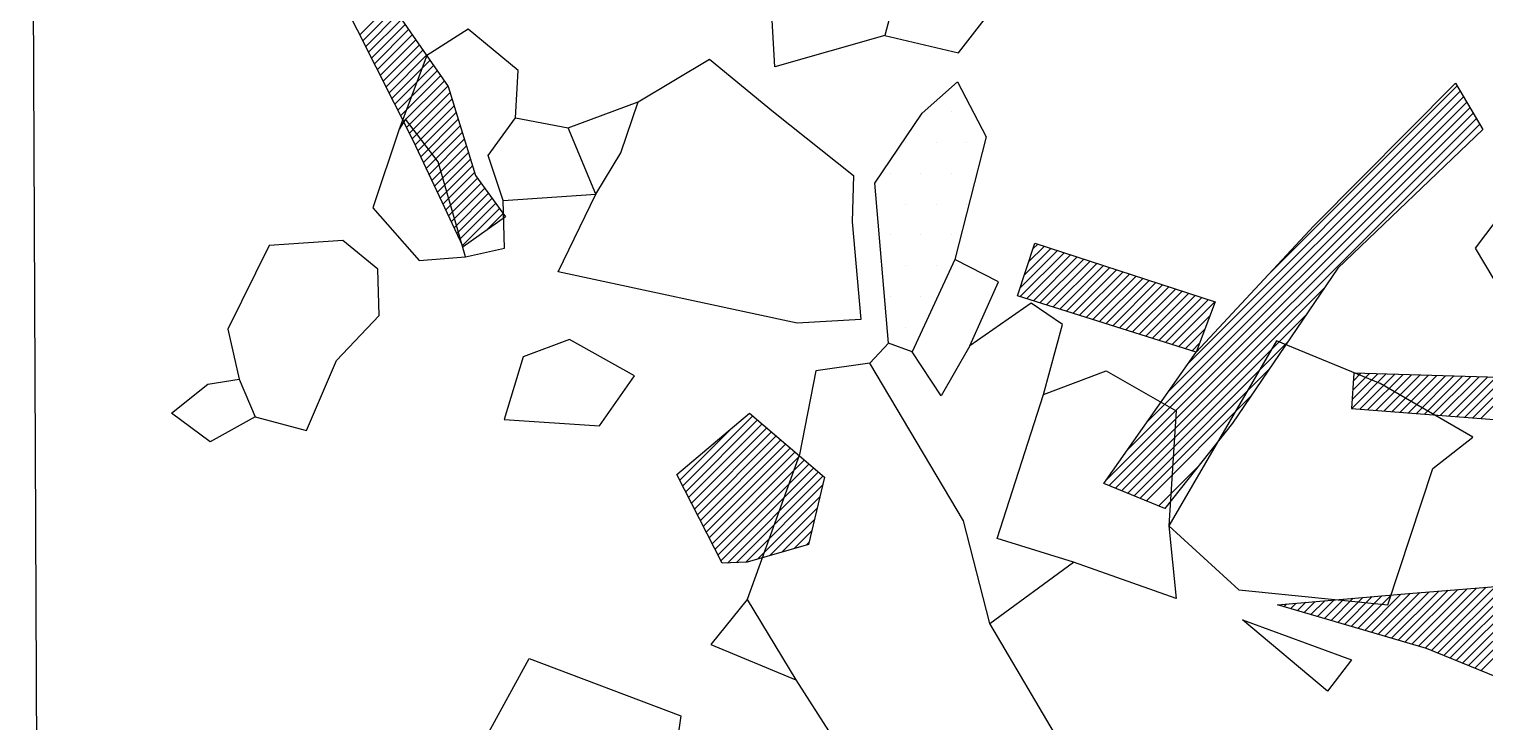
# Model space of a CAD drawing. Header units: metres. Extents: x -3.89 to -2.45, y -19 to -15.4.
# Drawn here: x -3.856 to -3.264, y -16.086 to -15.804 of the extents above; entities that cross this region are included whole.
import ezdxf

# ---------------------------------------------------------------- set-up
doc = ezdxf.new("R2010")
doc.units = ezdxf.units.M
doc.header["$LTSCALE"] = 25
doc.header["$MEASUREMENT"] = 0
doc.linetypes.add('STRICHPUNKTX2', pattern=[2, 1, -0.5, 0, -0.5])
doc.layers.get('0').update_dxf_attribs({"linetype": 'CONTINUOUS'})
for name, color, linetype in [('GRABUNGSGRENZE', 3, 'STRICHPUNKTX2'), ('KNOCHEN', 2, 'CONTINUOUS'), ('KNOCHENSCHRAFF', 2, 'CONTINUOUS'), ('STEINE', 4, 'CONTINUOUS'), ('STEINESCHRAFF', 4, 'CONTINUOUS')]:
    doc.layers.add(name, color=color, linetype=linetype)

# ---------------------------------------------------------------- blocks, each defined once
blk = doc.blocks.new('*X3')
at = {"color": 0}
for p, q in [((-372.175, -1580.62), (-370.916, -1579.362)), ((-372.056, -1580.856), (-370.772, -1579.571)), ((-371.938, -1581.091), (-370.627, -1579.78)), ((-371.82, -1581.326), (-370.483, -1579.989)), ((-371.701, -1581.561), (-370.338, -1580.198)), ((-371.583, -1581.796), (-370.194, -1580.407)), ((-371.465, -1582.032), (-370.049, -1580.616)), ((-371.346, -1582.267), (-369.905, -1580.825)), ((-371.228, -1582.502), (-369.76, -1581.034)), ((-371.11, -1582.737), (-369.616, -1581.243)), ((-370.991, -1582.972), (-369.471, -1581.452)), ((-370.873, -1583.208), (-369.327, -1581.661)), ((-370.755, -1583.443), (-369.182, -1581.87)), ((-370.636, -1583.678), (-369.038, -1582.079)), ((-370.518, -1583.913), (-368.893, -1582.288)), ((-370.4, -1584.148), (-368.749, -1582.497)), ((-370.281, -1584.384), (-368.604, -1582.706)), ((-335.151, -1590.266), (-327.58, -1582.694)), ((-370.163, -1584.619), (-368.515, -1582.971)), ((-370.045, -1584.854), (-368.431, -1583.241)), ((-340.178, -1596.353), (-327.184, -1583.36)), ((-339.332, -1595.154), (-327.316, -1583.138)), ((-338.487, -1593.955), (-327.448, -1582.916)), ((-369.93, -1585.093), (-368.348, -1583.511)), ((-369.817, -1585.334), (-368.264, -1583.781)), ((-369.704, -1585.574), (-368.18, -1584.051)), ((-341.868, -1598.751), (-326.921, -1583.803)), ((-341.713, -1598.949), (-326.789, -1584.025)), ((-341.023, -1597.552), (-327.053, -1583.581)), ((-369.591, -1585.815), (-368.097, -1584.321)), ((-369.478, -1586.055), (-368.013, -1584.59)), ((-341.462, -1599.051), (-326.657, -1584.247)), ((-369.365, -1586.296), (-367.93, -1584.86)), ((-369.252, -1586.536), (-367.846, -1585.13)), ((-369.139, -1586.777), (-367.762, -1585.4)), ((-369.026, -1587.017), (-367.679, -1585.67)), ((-368.912, -1587.257), (-367.595, -1585.94)), ((-368.799, -1587.498), (-367.512, -1586.21)), ((-368.686, -1587.738), (-367.394, -1586.446)), ((-368.573, -1587.979), (-367.245, -1586.65)), ((-368.46, -1588.219), (-367.096, -1586.855)), ((-368.347, -1588.46), (-366.947, -1587.06)), ((-368.234, -1588.7), (-366.798, -1587.265)), ((-368.121, -1588.941), (-366.65, -1587.469)), ((-368.008, -1589.181), (-366.501, -1587.674)), ((-367.058, -1588.585), (-366.352, -1587.879)), ((-345.347, -1590.915), (-343.82, -1589.389)), ((-345.17, -1590.385), (-344.087, -1589.302)), ((-344.993, -1589.854), (-344.353, -1589.215)), ((-344.816, -1589.324), (-344.62, -1589.128)), ((-345.338, -1591.26), (-343.554, -1589.476)), ((-345.069, -1591.345), (-343.287, -1589.563)), ((-344.8, -1591.43), (-343.021, -1589.65)), ((-344.532, -1591.514), (-342.754, -1589.737)), ((-344.263, -1591.599), (-342.488, -1589.824)), ((-343.994, -1591.684), (-342.221, -1589.911)), ((-343.725, -1591.768), (-341.955, -1589.998)), ((-343.456, -1591.853), (-341.688, -1590.085)), ((-343.187, -1591.938), (-341.422, -1590.172)), ((-342.918, -1592.022), (-341.155, -1590.259)), ((-342.649, -1592.107), (-340.889, -1590.346)), ((-342.381, -1592.192), (-340.622, -1590.433)), ((-342.112, -1592.277), (-340.356, -1590.52)), ((-341.843, -1592.361), (-340.089, -1590.607)), ((-341.574, -1592.446), (-339.823, -1590.694)), ((-341.305, -1592.531), (-339.556, -1590.782)), ((-341.211, -1599.154), (-332.982, -1590.925)), ((-341.036, -1592.615), (-339.29, -1590.869)), ((-340.767, -1592.7), (-339.023, -1590.956)), ((-340.498, -1592.785), (-338.757, -1591.043)), ((-340.23, -1592.869), (-338.49, -1591.13)), ((-339.961, -1592.954), (-338.224, -1591.217)), ((-339.692, -1593.039), (-337.957, -1591.304)), ((-339.423, -1593.123), (-337.691, -1591.391)), ((-339.154, -1593.208), (-337.424, -1591.478)), ((-340.96, -1599.256), (-333.725, -1592.022)), ((-338.885, -1593.293), (-337.618, -1592.025)), ((-338.616, -1593.377), (-337.83, -1592.591)), ((-340.709, -1599.359), (-334.469, -1593.119)), ((-338.347, -1593.462), (-338.043, -1593.157)), ((-340.458, -1599.462), (-335.212, -1594.216)), ((-331.854, -1595.807), (-330.467, -1594.42)), ((-331.845, -1595.445), (-330.81, -1594.41)), ((-331.818, -1595.064), (-331.154, -1594.4)), ((-331.79, -1594.683), (-331.497, -1594.39)), ((-331.526, -1595.833), (-330.123, -1594.43)), ((-331.198, -1595.858), (-329.78, -1594.441)), ((-330.87, -1595.884), (-329.437, -1594.451)), ((-330.542, -1595.909), (-329.093, -1594.461)), ((-330.214, -1595.935), (-328.75, -1594.471)), ((-329.886, -1595.96), (-328.407, -1594.481)), ((-329.558, -1595.986), (-328.063, -1594.491)), ((-329.23, -1596.011), (-327.72, -1594.502)), ((-328.902, -1596.037), (-327.376, -1594.512)), ((-328.574, -1596.062), (-327.033, -1594.522)), ((-328.245, -1596.088), (-326.69, -1594.532)), ((-327.917, -1596.113), (-326.346, -1594.542)), ((-327.589, -1596.139), (-326.003, -1594.553)), ((-327.261, -1596.165), (-325.66, -1594.563)), ((-326.933, -1596.19), (-325.316, -1594.573)), ((-326.605, -1596.216), (-324.973, -1594.583)), ((-340.207, -1599.564), (-335.956, -1595.313)), ((-359.05, -1598.962), (-356.204, -1596.116)), ((-358.931, -1599.196), (-356.013, -1596.278)), ((-358.812, -1599.431), (-355.822, -1596.441)), ((-359.169, -1598.727), (-357.044, -1596.602)), ((-358.693, -1599.666), (-355.631, -1596.603)), ((-358.574, -1599.9), (-355.44, -1596.766)), ((-358.455, -1600.135), (-355.249, -1596.928)), ((-358.336, -1600.37), (-355.058, -1597.091)), ((-358.218, -1600.604), (-354.867, -1597.253)), ((-358.099, -1600.839), (-354.675, -1597.416)), ((-357.98, -1601.073), (-354.484, -1597.578)), ((-357.861, -1601.308), (-354.293, -1597.741)), ((-357.742, -1601.543), (-354.102, -1597.903)), ((-357.623, -1601.777), (-353.911, -1598.066)), ((-357.504, -1602.012), (-353.72, -1598.228)), ((-339.705, -1599.769), (-338.063, -1598.128)), ((-357.235, -1602.096), (-353.529, -1598.391)), ((-356.863, -1602.078), (-353.338, -1598.553)), ((-356.49, -1602.059), (-353.365, -1598.934)), ((-356.013, -1601.935), (-353.477, -1599.4)), ((-355.518, -1601.794), (-353.59, -1599.865)), ((-339.454, -1599.872), (-339.43, -1599.848)), ((-355.023, -1601.652), (-353.702, -1600.331)), ((-354.528, -1601.511), (-353.814, -1600.797)), ((-354.034, -1601.37), (-353.926, -1601.263)), ((-327.614, -1606.063), (-323.323, -1601.772)), ((-327.363, -1606.165), (-323.043, -1601.846)), ((-327.111, -1606.268), (-322.842, -1601.998)), ((-326.86, -1606.37), (-322.64, -1602.15)), ((-326.609, -1606.472), (-322.439, -1602.302)), ((-328.117, -1605.859), (-325.244, -1602.986)), ((-327.865, -1605.961), (-324.355, -1602.451)), ((-333.245, -1604.27), (-332.569, -1603.594)), ((-332.972, -1604.35), (-332.182, -1603.56)), ((-332.699, -1604.431), (-331.796, -1603.527)), ((-332.426, -1604.511), (-331.409, -1603.494)), ((-332.153, -1604.591), (-331.023, -1603.461)), ((-331.88, -1604.672), (-330.636, -1603.428)), ((-331.606, -1604.752), (-330.249, -1603.395)), ((-331.333, -1604.833), (-329.863, -1603.362)), ((-331.06, -1604.913), (-329.477, -1603.329)), ((-330.787, -1604.993), (-329.092, -1603.298)), ((-330.514, -1605.074), (-328.707, -1603.267)), ((-330.241, -1605.154), (-328.322, -1603.236)), ((-329.968, -1605.235), (-327.937, -1603.204)), ((-329.694, -1605.315), (-327.553, -1603.173)), ((-329.421, -1605.395), (-327.168, -1603.142)), ((-329.148, -1605.476), (-326.783, -1603.111)), ((-328.875, -1605.556), (-326.398, -1603.08)), ((-328.619, -1605.654), (-326.013, -1603.048)), ((-328.368, -1605.756), (-325.629, -1603.017)), ((-334.611, -1603.868), (-334.502, -1603.759)), ((-334.338, -1603.948), (-334.116, -1603.726)), ((-334.065, -1604.029), (-333.729, -1603.693)), ((-333.792, -1604.109), (-333.342, -1603.66)), ((-333.518, -1604.189), (-332.956, -1603.627))]:
    blk.add_line(p, q, dxfattribs=at)
blk = doc.blocks.new('*X11')
at = {"color": 0}
for p, q in [((-348.125, -1583.75), (-348.125, -1583.75)), ((-350, -1585), (-350, -1585)), ((-348.75, -1585), (-348.75, -1585)), ((-347.5, -1585), (-347.5, -1585)), ((-350.625, -1586.25), (-350.625, -1586.25)), ((-349.375, -1586.25), (-349.375, -1586.25)), ((-348.125, -1586.25), (-348.125, -1586.25)), ((-350, -1587.5), (-350, -1587.5)), ((-348.75, -1587.5), (-348.75, -1587.5)), ((-347.5, -1587.5), (-347.5, -1587.5)), ((-350.625, -1588.75), (-350.625, -1588.75)), ((-349.375, -1588.75), (-349.375, -1588.75)), ((-348.125, -1588.75), (-348.125, -1588.75)), ((-350, -1590), (-350, -1590)), ((-348.75, -1590), (-348.75, -1590)), ((-350.625, -1591.25), (-350.625, -1591.25)), ((-349.375, -1591.25), (-349.375, -1591.25)), ((-350, -1592.5), (-350, -1592.5)), ((-304.375, -1626.25), (-304.375, -1626.25)), ((-303.125, -1626.25), (-303.125, -1626.25)), ((-301.875, -1626.25), (-301.875, -1626.25)), ((-300.625, -1626.25), (-300.625, -1626.25)), ((-299.375, -1626.25), (-299.375, -1626.25)), ((-303.75, -1627.5), (-303.75, -1627.5)), ((-302.5, -1627.5), (-302.5, -1627.5)), ((-301.25, -1627.5), (-301.25, -1627.5)), ((-300, -1627.5), (-300, -1627.5)), ((-298.75, -1627.5), (-298.75, -1627.5)), ((-300.625, -1628.75), (-300.625, -1628.75)), ((-299.375, -1628.75), (-299.375, -1628.75)), ((-298.125, -1628.75), (-298.125, -1628.75))]:
    blk.add_line(p, q, dxfattribs=at)

msp = doc.modelspace()

# ---------------------------------------------------------------- linework, layer by layer
at = {"layer": 'GRABUNGSGRENZE'}
msp.add_lwpolyline([(-3.8402, -18.99748), (-3.8562, -15.40507)], dxfattribs=at)
at = {"layer": 'KNOCHEN'}
for points in [[(-3.67982, -15.89237), (-3.70015, -15.84913), (-3.73777, -15.77435), (-3.72353, -15.77283), (-3.6859, -15.82726), (-3.67472, -15.86338), (-3.66252, -15.88016), (-3.67982, -15.89237)], [(-3.41942, -15.98855), (-3.38177, -15.93516), (-3.33395, -15.8838), (-3.27646, -15.82582), (-3.26528, -15.84465), (-3.32429, -15.90109), (-3.36703, -15.96415), (-3.3945, -15.99873), (-3.41942, -15.98855)], [(-3.4545, -15.91225), (-3.44737, -15.89089), (-3.37414, -15.91481), (-3.38177, -15.93516), (-3.4545, -15.91225)], [(-3.31871, -15.95806), (-3.14832, -15.97132), (-3.11119, -15.98201), (-3.10966, -15.96268), (-3.12746, -15.94945), (-3.31769, -15.94382), (-3.31871, -15.95806)], [(-3.57456, -16.02107), (-3.59286, -15.98495), (-3.56336, -15.96004), (-3.53284, -15.98599), (-3.53946, -16.01345), (-3.56439, -16.02056), (-3.57456, -16.02107)], [(-3.29533, -16.03334), (-3.25158, -16.02979), (-3.23225, -16.01708), (-3.20734, -16.0359), (-3.21497, -16.06286), (-3.24193, -16.07455), (-3.28821, -16.05572), (-3.34873, -16.03791), (-3.29533, -16.03334)]]:
    msp.add_lwpolyline(points, dxfattribs=at)
at = {"layer": 'STEINE'}
for points in [[(-3.55721, -15.74794), (-3.49465, -15.75457), (-3.50839, -15.80645), (-3.55315, -15.81915), (-3.55721, -15.74794)], [(-3.50839, -15.80645), (-3.47838, -15.81357), (-3.45803, -15.78713), (-3.45955, -15.76322), (-3.47634, -15.75356), (-3.49465, -15.75457)], [(-3.6788, -15.89644), (-3.66303, -15.89288), (-3.66354, -15.87355), (-3.66964, -15.85524), (-3.65844, -15.83998), (-3.65742, -15.82066), (-3.67776, -15.80387), (-3.69455, -15.81454), (-3.70575, -15.84455)], [(-3.51808, -15.9219), (-3.54402, -15.92342), (-3.64116, -15.90255), (-3.6259, -15.87102), (-3.61572, -15.85423), (-3.6086, -15.83338), (-3.5796, -15.81609), (-3.55366, -15.83746), (-3.52112, -15.86341), (-3.52163, -15.88223), (-3.51808, -15.9219)], [(-3.50689, -15.93157), (-3.51247, -15.86646), (-3.49314, -15.83798), (-3.47889, -15.82527), (-3.4672, -15.84765), (-3.47993, -15.8975)], [(-3.6259, -15.87102), (-3.63708, -15.84406), (-3.6086, -15.83338)], [(-3.0542, -15.87623), (-3.06591, -15.90929), (-3.13611, -15.93114), (-3.19867, -15.94028), (-3.23274, -15.93265), (-3.26071, -15.90568), (-3.26834, -15.89297), (-3.22408, -15.83448), (-3.18745, -15.83347), (-3.05929, -15.87063), (-3.0542, -15.87623)], [(-3.70575, -15.84455), (-3.71643, -15.87659), (-3.69762, -15.89796), (-3.6788, -15.89644), (-3.68998, -15.85778), (-3.7032, -15.84048), (-3.70575, -15.84455)], [(-3.65844, -15.83998), (-3.63708, -15.84406)], [(-3.66354, -15.87355), (-3.6259, -15.87102)], [(-3.77087, -15.94626), (-3.76426, -15.96152), (-3.74341, -15.96712), (-3.7312, -15.93864), (-3.7139, -15.92033), (-3.7144, -15.90151), (-3.72864, -15.88981), (-3.75865, -15.89184), (-3.77544, -15.92591), (-3.77087, -15.94626)], [(-3.47383, -15.93259), (-3.46213, -15.90666), (-3.47993, -15.8975), (-3.49723, -15.93513)], [(-3.44383, -15.95244), (-3.43619, -15.92395), (-3.44891, -15.91531), (-3.47383, -15.93259), (-3.48553, -15.95294), (-3.49723, -15.93513), (-3.50689, -15.93157), (-3.51452, -15.9397)], [(-3.65541, -15.93713), (-3.66305, -15.96256), (-3.62439, -15.96511), (-3.61015, -15.94477), (-3.63659, -15.93001), (-3.65541, -15.93713)], [(-3.39298, -16.00585), (-3.3645, -16.0318), (-3.30397, -16.03792), (-3.28565, -15.98248), (-3.26937, -15.96977), (-3.30701, -15.94789), (-3.34922, -15.93059), (-3.39298, -16.00585)], [(-3.56439, -16.03582), (-3.54456, -16.06838), (-3.48558, -16.16045), (-3.47032, -16.16402), (-3.43624, -16.12486), (-3.43623, -16.09536), (-3.46572, -16.04551), (-3.47639, -16.0038), (-3.51452, -15.9397), (-3.53639, -15.94275), (-3.54301, -15.97683), (-3.56439, -16.03582)], [(-3.76426, -15.96152), (-3.78258, -15.97169), (-3.79834, -15.95999), (-3.78359, -15.94829), (-3.77087, -15.94626)], [(-3.43164, -16.02059), (-3.46266, -16.01092), (-3.44383, -15.95244), (-3.41839, -15.94278), (-3.38991, -15.95906), (-3.39298, -16.00585), (-3.38993, -16.03535), (-3.43164, -16.02059)], [(-3.46572, -16.04551), (-3.43164, -16.02059)], [(-3.56439, -16.03582), (-3.57914, -16.05413), (-3.54456, -16.06838)], [(-3.36298, -16.04401), (-3.31873, -16.06029), (-3.3284, -16.073), (-3.36298, -16.04401)], [(-3.6702, -16.09124), (-3.6529, -16.05971), (-3.59136, -16.08312), (-3.60307, -16.16501), (-3.65088, -16.16754), (-3.66716, -16.15126), (-3.6702, -16.09124)]]:
    msp.add_lwpolyline(points, dxfattribs=at)

# ---------------------------------------------------------------- block references
at = {"layer": 'KNOCHENSCHRAFF', "xscale": 0.01, "yscale": 0.01, "zscale": 0.01}
msp.add_blockref('*X3', (0, 0), dxfattribs=at)
at = {"layer": 'STEINESCHRAFF', "xscale": 0.01, "yscale": 0.01, "zscale": 0.01}
msp.add_blockref('*X11', (0, 0), dxfattribs=at)

doc.saveas('drawing.dxf')
